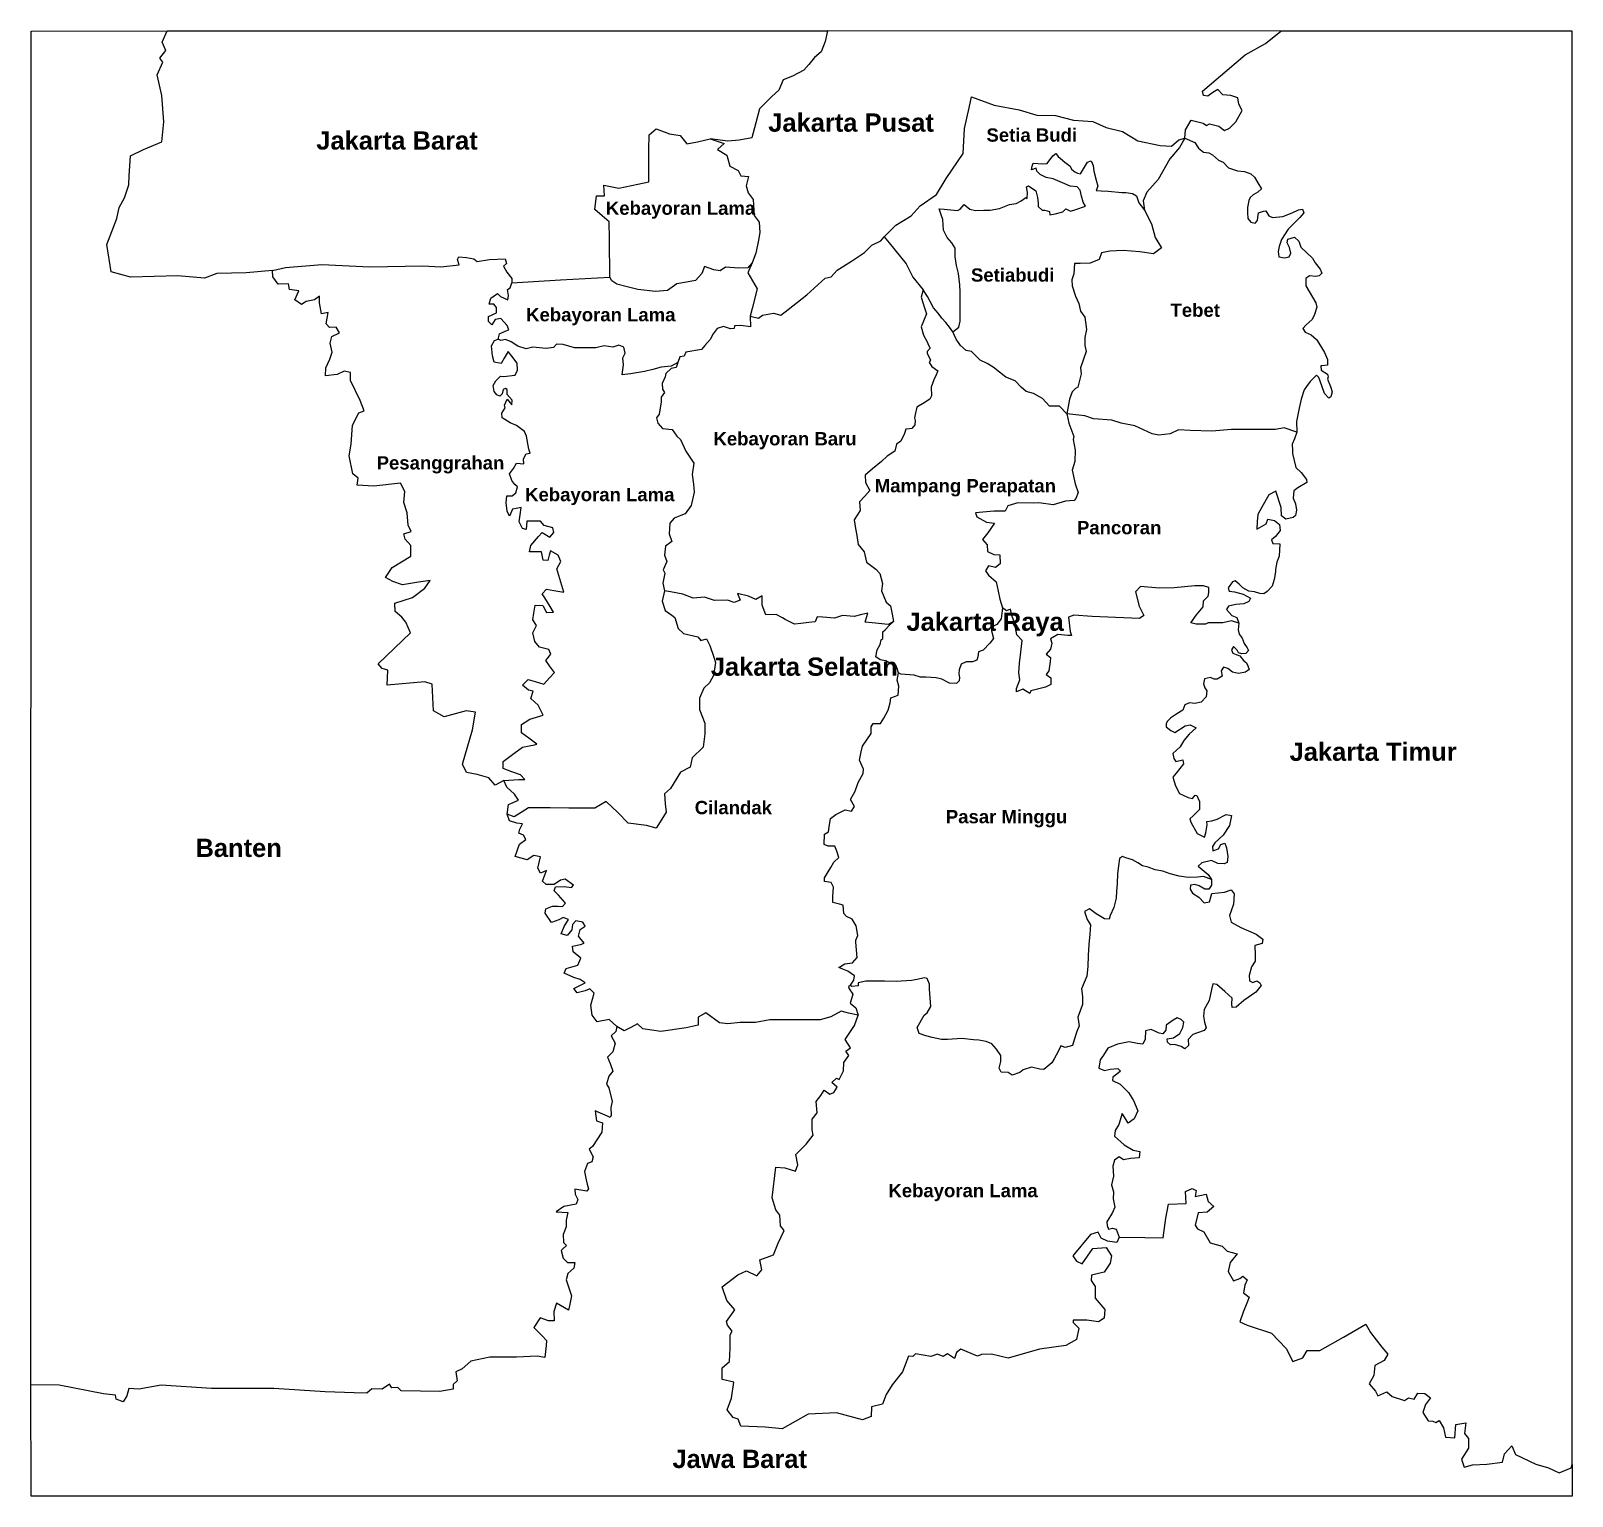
# Model space of a CAD drawing. Header units: millimetres. Extents: x -301641 to 1761893, y -305234 to 309597.
# Drawn here: x 1267288 to 1385354, y 105695 to 217902 of the extents above; entities that cross this region are included whole.
import ezdxf

# ---------------------------------------------------------------- set-up
doc = ezdxf.new("R2010")
doc.units = ezdxf.units.MM
doc.header["$MEASUREMENT"] = 0
doc.layers.add('A-TEXT-3', color=7, linetype='Continuous', lineweight=5)
doc.styles.add('PED', font='SASB____.pfb', dxfattribs={"width": 0.9, "height": 0.4})

msp = doc.modelspace()

# ---------------------------------------------------------------- linework, layer by layer
for points in [[(1312181, 141656), (1312096, 141286), (1311735, 140950), (1312057, 140393), (1311876, 139724), (1311460, 139317), (1311656, 138823), (1311876, 138240), (1311570, 137848), (1311374, 137237), (1311554, 136963), (1311806, 135924), (1311719, 135446), (1311751, 134866), (1311672, 134686), (1311500, 134765), (1310520, 135209), (1310621, 134436), (1311076, 134292), (1311037, 133563), (1310300, 132474), (1310049, 132278), (1310360, 131678), (1310272, 131290), (1309933, 131164), (1309707, 130551), (1309820, 129912), (1309906, 129592), (1310006, 129220), (1309881, 129053), (1308965, 129191), (1308978, 128815), (1309178, 128414), (1309065, 128051), (1308125, 127888), (1307535, 127474), (1308413, 127409), (1308300, 126820), (1308300, 126331), (1308062, 125742), (1308099, 125128), (1308313, 124878), (1308024, 124615), (1307911, 124511), (1308062, 123908), (1308389, 123582), (1308966, 123595), (1308878, 123144), (1308426, 122755), (1308288, 122267), (1308703, 121033), (1308552, 120281), (1308485, 119949), (1307850, 120306), (1307555, 120472), (1307348, 119830), (1307385, 119129), (1306946, 119116), (1306306, 119354), (1305830, 118602), (1306445, 117970), (1306797, 117608), (1306758, 117231), (1306711, 116767), (1306665, 116318), (1306061, 116424), (1304492, 116346), (1302448, 116346), (1300984, 116031), (1300328, 115438), (1299849, 115224), (1299938, 114533), (1299632, 114252), (1299632, 113895), (1298611, 113704), (1295644, 113768), (1295389, 114023), (1294929, 113998), (1294751, 114278), (1294202, 113883), (1293410, 113909), (1293015, 113590), (1292044, 113615), (1289823, 113679), (1285910, 113934), (1281133, 113947), (1277278, 114201), (1275560, 113897), (1274794, 113948), (1274641, 113374), (1274373, 112928), (1273837, 113119), (1273786, 113425), (1272867, 113527), (1269471, 114190), (1267288, 114221), (1267308, 217876), (1277735, 217899)], [(1285798, 199559), (1283774, 199369), (1281543, 199308), (1280599, 198953), (1278548, 199150), (1274931, 199040), (1273447, 199456), (1273101, 201542), (1273886, 203538), (1274045, 204376), (1274474, 205123), (1274805, 206103), (1274829, 206788), (1274933, 208338), (1275913, 208808), (1277325, 209415), (1277482, 210923), (1277334, 212941), (1276968, 214535), (1277391, 215498), (1277173, 215797), (1277622, 216399), (1277339, 217034), (1277735, 217899), (1328301, 217902)], [(1355692, 209690), (1355724, 210319), (1356161, 211069), (1357086, 210825), (1357331, 210650), (1357575, 210772), (1358291, 210598), (1358710, 210267), (1359095, 210441), (1359601, 210947), (1360073, 211801), (1359828, 212290), (1359741, 212760), (1359216, 212958), (1358605, 212993), (1358221, 213411), (1357819, 213184), (1357453, 212888), (1357103, 212940), (1357034, 213272), (1360302, 216053), (1361856, 216942), (1363026, 217878), (1328301, 217902), (1328127, 217098), (1327816, 216296), (1327317, 215862), (1326873, 215324), (1326502, 214880), (1325633, 214437), (1324911, 214141), (1324578, 213365), (1324041, 212866), (1323094, 211934), (1322817, 210862), (1322521, 209716), (1321540, 209531), (1320670, 209457), (1319334, 209622)], [(1350662, 125528), (1352626, 125503), (1354021, 125473), (1354229, 126985), (1354422, 128067), (1355787, 128112), (1355728, 129016), (1356248, 129260), (1356560, 129097), (1356471, 128637), (1357316, 128815), (1357465, 128252), (1357910, 127867), (1357406, 127452), (1356693, 127392), (1356469, 126437), (1356648, 126155), (1357137, 125948), (1357627, 125088), (1358532, 124851), (1358918, 124466), (1359690, 124243), (1359156, 123591), (1359007, 122909), (1359401, 122186), (1359891, 122364), (1360114, 122542), (1360470, 122260), (1360277, 121860), (1360173, 121267), (1360618, 120941), (1360425, 120467), (1360143, 119785), (1359891, 119044), (1360455, 118792), (1362325, 118170), (1363455, 117007), (1363960, 116014), (1364732, 116281), (1365043, 116844), (1366023, 116859), (1367848, 117867), (1369540, 118875), (1369896, 118223), (1370772, 117096), (1371232, 116577), (1370950, 116088), (1370238, 115703), (1370151, 114940), (1369810, 114303), (1370285, 113739), (1370478, 113384), (1371146, 113695), (1371576, 113324), (1372511, 113028), (1372823, 113221), (1373238, 113117), (1373535, 113576), (1374055, 113562), (1374500, 113221), (1374129, 112702), (1373906, 112094), (1374322, 111472), (1374678, 111427), (1374901, 111324), (1375168, 111501), (1375509, 110923), (1375660, 110223), (1376372, 110164), (1376447, 111172), (1377203, 111305), (1377114, 110490), (1377411, 110105), (1377400, 109373), (1376880, 108528), (1377073, 107920), (1377711, 108098), (1378810, 108143), (1380027, 108291), (1380160, 108928), (1380739, 109551), (1381006, 108898), (1382579, 108157), (1383551, 107858), (1384352, 107473), (1385287, 107873), (1385354, 108132), (1385348, 217879), (1363026, 217878)], [(1332641, 202129), (1333558, 203017), (1334731, 203736), (1335420, 204502), (1336672, 205361), (1337391, 206596), (1338707, 208510), (1338817, 210416), (1339161, 212002), (1339347, 212857), (1341070, 212221), (1342995, 211861), (1344344, 211456), (1345768, 211410), (1347161, 211066), (1348632, 210972), (1349668, 210503), (1350904, 210206), (1352093, 209487), (1353799, 209127), (1354659, 209080), (1355223, 209565), (1355692, 209690), (1355285, 208966), (1354537, 208091), (1353629, 206511), (1352769, 205541), (1352482, 204889), (1352595, 204164), (1353120, 203131), (1353423, 202081), (1353885, 201286), (1353280, 200825), (1352245, 200968), (1350968, 201076), (1349949, 201028), (1349296, 200901), (1349121, 200392), (1348420, 200106), (1347672, 200074), (1347242, 200074), (1347193, 199289), (1347017, 198827), (1347049, 198382), (1347304, 197587), (1347575, 197031), (1347702, 196426), (1348036, 195981), (1348148, 195020), (1348036, 194432), (1348036, 193796), (1348132, 193350), (1347702, 192088), (1347734, 191626), (1347575, 190927), (1347479, 190625), (1347304, 190513), (1347065, 190259), (1346842, 189686), (1346699, 188859), (1346651, 188573), (1346077, 189157), (1345329, 189157), (1344772, 189745), (1344087, 190127), (1343530, 190286), (1343147, 190620), (1342686, 191097), (1341969, 191383), (1341014, 192146), (1340552, 192433), (1339995, 192687), (1339676, 193005), (1339342, 193339), (1338941, 193428), (1338495, 193810), (1338176, 194287), (1337922, 194859), (1337651, 195209), (1337364, 195575), (1337078, 195893), (1336791, 196290), (1336441, 196688), (1336186, 197165), (1335979, 197547), (1335637, 198076)], [(1304136, 198612), (1307849, 198825), (1311637, 199042), (1311606, 201944), (1311591, 203266), (1311051, 203734), (1310502, 204210), (1310624, 205268), (1311222, 205268), (1311179, 206078), (1312331, 205865), (1313782, 206163), (1314619, 206335), (1314637, 208819), (1314645, 209927), (1315192, 210395), (1316216, 210012), (1317027, 209884), (1317539, 209245), (1317539, 209245), (1318350, 209415), (1319334, 209622), (1320398, 209287), (1319886, 208819), (1320611, 208392), (1320825, 207540), (1321465, 207199), (1321666, 206804), (1321974, 206772), (1322250, 206743), (1322090, 206041), (1322239, 205500), (1322611, 204999), (1322696, 203759), (1323078, 203250), (1323131, 202455), (1323020, 201869), (1322831, 200869), (1322538, 200148), (1322217, 199359), (1322928, 198153), (1322538, 196635), (1322391, 196065), (1322391, 196065), (1322407, 195248), (1321669, 195334), (1321180, 195306), (1321159, 195103), (1320888, 195096), (1320338, 195252), (1319862, 195116), (1319543, 194702), (1319333, 194262), (1318925, 193813), (1318651, 193512), (1317452, 193286), (1317331, 192979), (1317002, 192935), (1316859, 192518), (1316722, 192117), (1316332, 192057), (1315925, 191673), (1315881, 191410), (1315660, 190895), (1315682, 190460), (1315816, 190203), (1315570, 189845), (1315570, 189499), (1315412, 188549), (1315213, 188272), (1315306, 187853), (1315661, 187462), (1316415, 187377), (1316778, 186865), (1317056, 186602), (1317467, 185713), (1318081, 184804), (1317933, 183940), (1318036, 183190), (1318104, 182588), (1317876, 181567), (1317415, 180924), (1317070, 180786), (1316578, 180589), (1316241, 180200), (1316195, 179383), (1316380, 178804), (1315897, 178437), (1315839, 177758), (1316001, 177264), (1315735, 176641), (1315863, 176362), (1315689, 175606), (1315817, 175025), (1315654, 174242), (1315875, 173509), (1316388, 173160), (1316609, 172986), (1316877, 172132), (1317273, 171748), (1318379, 171504), (1318601, 171225), (1319043, 171341), (1319311, 170841), (1319603, 169952), (1319741, 169533), (1319592, 168533), (1319277, 167975), (1318835, 167580), (1318516, 166809), (1318516, 165934), (1318920, 164898), (1318920, 164063), (1318791, 163051), (1317948, 162232), (1317782, 161510), (1317059, 161131), (1316276, 159885), (1315814, 159471), (1315885, 158721), (1315946, 158068), (1315482, 157336), (1315198, 156839), (1314439, 157041), (1313041, 157242), (1312247, 158035), (1311359, 158898), (1310489, 158376), (1308510, 158388), (1307076, 158397), (1305418, 158407), (1304849, 158045), (1304316, 157706), (1303771, 157915), (1303878, 158648), (1304648, 158980), (1304328, 159441), (1303742, 159974), (1303515, 160504), (1304671, 160561), (1305138, 160584), (1304803, 160939), (1304140, 161166), (1303458, 161412), (1303477, 161961), (1304292, 162567), (1304951, 163057), (1305448, 163153), (1305856, 163233), (1306052, 163271), (1305429, 163740), (1304878, 164155), (1304879, 164781), (1305523, 165197), (1306528, 165500), (1306148, 166270), (1305580, 166781), (1305769, 167329), (1305409, 167424), (1304954, 167802), (1305371, 168238), (1305921, 168067), (1306573, 167865), (1307020, 168351), (1307395, 168759), (1307020, 169279), (1306724, 169688), (1307115, 170168), (1306963, 170528), (1306262, 170698), (1305883, 171152), (1305749, 171808), (1306014, 172376), (1305730, 172792), (1305825, 173322), (1305932, 173921), (1306507, 173909), (1306791, 173360), (1307322, 173379), (1307056, 173814), (1306656, 174472), (1306466, 174783), (1306791, 175139), (1307360, 175044), (1308128, 174916), (1307890, 175688), (1307579, 176697), (1307890, 177258), (1307681, 177760), (1307094, 178081), (1306999, 177741), (1306887, 177338), (1306544, 177362), (1306393, 178006), (1306014, 178006), (1305483, 178006), (1305597, 178498), (1306184, 179179), (1306445, 179481), (1307037, 179122), (1307340, 179482), (1307264, 179841), (1306620, 180012), (1306317, 180352), (1305957, 180352), (1305294, 180352), (1305237, 179728), (1304953, 179785), (1304687, 180314), (1304763, 180844), (1304842, 181395), (1304460, 181317), (1304194, 181263), (1303948, 180731), (1303778, 181109), (1303687, 181754), (1303748, 182298), (1304170, 182293), (1304450, 182516), (1304564, 182994), (1304350, 183164), (1304142, 183480), (1303952, 183977), (1304270, 184379), (1304497, 184809), (1305051, 184741), (1305028, 185127), (1305233, 185506), (1305528, 185559), (1305437, 185869), (1305255, 186853), (1305104, 187215), (1304490, 187684), (1303997, 187881), (1303398, 188268), (1303368, 188632), (1303618, 189041), (1303572, 189245), (1303785, 189699), (1304126, 189275), (1304149, 189631), (1303777, 190063), (1303777, 190429), (1303640, 190520), (1303481, 190429), (1303382, 190111), (1303216, 189937), (1302996, 190028), (1302783, 190293), (1302700, 190739), (1302905, 191110), (1303262, 191471), (1303497, 191441), (1304376, 191532), (1304558, 191911), (1304551, 192456), (1304141, 192978), (1303847, 193354), (1303542, 192834), (1303306, 192431), (1302784, 192532), (1302655, 193024), (1302564, 193790), (1302807, 194191), (1303081, 194304), (1303179, 194709), (1303609, 194892), (1303902, 195018), (1303768, 195346), (1303290, 195872), (1302860, 195787), (1302591, 195395), (1302345, 195652), (1302333, 196032), (1302959, 196313), (1302959, 196705), (1302762, 196975), (1302402, 196984), (1302524, 197425), (1303038, 197793), (1303256, 197565), (1303829, 197314), (1303887, 197624), (1303788, 198088), (1304013, 198220), (1304136, 198612)], [(1355692, 209690), (1356446, 209355), (1356724, 208915), (1357115, 208622), (1357522, 208557), (1357815, 208411), (1358255, 208004), (1358630, 207857), (1359038, 207402), (1359722, 207190), (1360260, 207125), (1360749, 206962), (1361009, 206686), (1361286, 206262), (1361547, 205807), (1361286, 205546), (1360928, 205335), (1360700, 205147), (1360586, 204903), (1360488, 204382), (1360488, 203991), (1360521, 203536), (1360749, 203259), (1361059, 203178), (1361238, 203389), (1361287, 203601), (1361336, 203959), (1361711, 204105), (1361890, 204121), (1362118, 203747), (1362411, 203617), (1363194, 203682), (1363911, 203959), (1364383, 204203), (1364709, 204235), (1364791, 203975), (1364481, 203601), (1364269, 203389), (1363927, 203047), (1363601, 202706), (1363080, 201924), (1362917, 201387), (1362835, 200997), (1362884, 200590), (1363308, 200508), (1363666, 200606), (1363813, 200867), (1363699, 201306), (1363520, 201664), (1363585, 201941), (1364090, 202103), (1364416, 201794), (1364563, 201338), (1365462, 200503), (1365674, 200145), (1366049, 199657), (1366179, 199348), (1365968, 199153), (1365723, 199087), (1365234, 199153), (1364941, 198941), (1364941, 198371), (1365709, 197078), (1365791, 196752), (1365611, 196183), (1365449, 195808), (1364976, 195385), (1364733, 195116), (1364912, 194823), (1365368, 194628), (1365776, 194254), (1366085, 193782), (1366379, 193277), (1366607, 192740), (1366623, 192301), (1366183, 192252), (1366102, 192252), (1366118, 191910), (1366607, 191601), (1366657, 191396), (1366624, 191217), (1366852, 190664), (1366966, 190257), (1366869, 189883), (1366722, 189769), (1366380, 190127), (1366168, 190729), (1365940, 191348), (1365777, 191543), (1365288, 191055), (1364995, 190680), (1364832, 190420), (1364587, 189704), (1364440, 189020), (1364233, 187991), (1364259, 187158), (1363295, 187496), (1362617, 187366), (1361653, 187366), (1360402, 187366), (1359255, 187366), (1357743, 187236), (1356101, 187288), (1355189, 187340), (1354563, 187054), (1353703, 186950), (1353182, 187054), (1351853, 187653), (1350803, 187865), (1350099, 188099), (1348692, 188203), (1348014, 188411), (1346651, 188573)], [(1337922, 194859), (1338373, 195201), (1338469, 195681), (1338469, 196657), (1338485, 197904), (1338453, 198448), (1338341, 199321), (1338197, 199929), (1338100, 200601), (1338084, 201257), (1337844, 201672), (1337476, 202072), (1337204, 202632), (1337156, 203464), (1337011, 203824), (1336866, 204272), (1337251, 204240), (1337763, 204208), (1338260, 204144), (1338468, 204256), (1338772, 204592), (1339205, 204256), (1339653, 204144), (1340278, 204176), (1340774, 204160), (1341479, 204304), (1342264, 204592), (1342760, 204688), (1343144, 204880), (1343513, 205152), (1343609, 205072), (1343641, 205535), (1343545, 205967), (1343721, 206031), (1344266, 205663), (1344394, 205152), (1344458, 204704), (1344458, 204448), (1344762, 204176), (1344970, 204176), (1345306, 204064), (1345355, 203808), (1345755, 203888), (1346347, 204032), (1346556, 204272), (1346930, 204098), (1347346, 204226), (1348083, 204466), (1347891, 204786), (1347763, 205234), (1347667, 205698), (1347426, 205954), (1346898, 206002), (1346497, 206193), (1345601, 206561), (1345072, 206673), (1344592, 206897), (1344335, 207153), (1344303, 207393), (1343951, 207265), (1343983, 207537), (1344063, 207777), (1344800, 207713), (1345136, 207745), (1345585, 208337), (1345809, 208497), (1345985, 208289), (1346497, 207857), (1346898, 207537), (1346994, 207313), (1347250, 207105), (1347458, 207009), (1347699, 206961), (1348227, 207841), (1348499, 207937), (1348659, 207601), (1348724, 207169), (1348900, 206465), (1349012, 206018), (1348900, 205682), (1349268, 205650), (1349813, 205634), (1350870, 205522), (1351158, 205522), (1351670, 205442), (1351975, 205266), (1352167, 204722), (1352595, 204164)], [(1322391, 196065), (1323030, 195911), (1323333, 196142), (1324170, 196271), (1324747, 196142), (1325295, 196574), (1326724, 197684), (1328123, 198966), (1328585, 199067), (1329048, 199578), (1330159, 200256), (1331141, 200918), (1331703, 201495), (1332410, 201826), (1332641, 202129), (1333031, 201668), (1334345, 200058), (1334853, 199044), (1335637, 198076), (1335476, 197500), (1335637, 197016), (1335720, 196767), (1335898, 196235), (1335476, 195241), (1335669, 194588), (1335943, 194078), (1336053, 193841), (1336171, 193613), (1335934, 193349), (1335943, 193212), (1336199, 192696), (1336099, 192505), (1336309, 192204), (1336774, 191858), (1336637, 191566), (1336455, 191177), (1336254, 190618), (1336291, 189958), (1336154, 189685), (1335725, 189420), (1335165, 189075), (1335030, 188523), (1334968, 188268), (1335030, 188067), (1334994, 187730), (1334775, 187448), (1334602, 187429), (1334300, 187398), (1334218, 187065), (1333917, 186476), (1333607, 186239), (1333461, 185719), (1332886, 185336), (1332438, 184917), (1331770, 184358), (1331197, 183880), (1331223, 183311), (1331563, 182692), (1331179, 182279), (1330774, 181843), (1330825, 181173), (1330365, 180460), (1330469, 179796), (1330554, 179248), (1330662, 178557), (1331119, 178019), (1331296, 177208), (1332019, 176691), (1332315, 176337), (1332536, 175585), (1332448, 175025), (1332802, 174155), (1333142, 173875), (1333262, 173232), (1333366, 172670), (1332966, 172436), (1331741, 172568), (1331197, 172627), (1331297, 172981), (1331394, 173323), (1330943, 173203), (1330351, 173045), (1329452, 173129), (1328861, 172922), (1327945, 172996), (1327515, 173031), (1327355, 172657), (1326882, 172598), (1326273, 172522), (1325775, 172460), (1325066, 172834), (1324853, 172946), (1324371, 173200), (1323589, 173173), (1323308, 173925), (1323308, 174648), (1322828, 174356), (1322267, 174622), (1321426, 174813), (1321632, 174297), (1321175, 174120), (1320658, 174297), (1319653, 174268), (1318900, 174548), (1318014, 174459), (1317232, 174769), (1316287, 174946), (1315817, 175025)], [(1303515, 160504), (1302858, 160135), (1302376, 160711), (1301469, 160947), (1300666, 161107), (1300354, 161758), (1301129, 164364), (1301340, 165737), (1300645, 165828), (1298953, 165375), (1298137, 165843), (1298031, 167880), (1297472, 168046), (1294586, 167790), (1294645, 168942), (1294207, 169078), (1293889, 169425), (1296383, 171803), (1296006, 172618), (1295703, 173010), (1295190, 173432), (1295159, 174081), (1296519, 174509), (1297456, 175234), (1297879, 175807), (1296988, 175686), (1295749, 175490), (1295023, 175732), (1294449, 176048), (1294963, 176803), (1296399, 177663), (1296397, 178489), (1295959, 178972), (1295853, 179379), (1296412, 179561), (1296201, 180058), (1296110, 180994), (1295868, 181779), (1295929, 182639), (1295596, 183273), (1293552, 183039), (1292283, 183100), (1292374, 183643), (1291951, 183990), (1291664, 185363), (1291815, 186253), (1291920, 187696), (1292419, 188661), (1292827, 188797), (1292509, 189597), (1291783, 191127), (1291768, 191730), (1291300, 191851), (1290741, 191580), (1289864, 191489), (1289879, 192093), (1290182, 192772), (1290378, 193285), (1290211, 193986), (1290347, 194499), (1290921, 194785), (1290664, 195208), (1290166, 195178), (1289909, 195465), (1290060, 196340), (1289546, 196234), (1289410, 197069), (1289410, 197597), (1289017, 197310), (1288382, 197174), (1288019, 196948), (1287521, 197295), (1287823, 197989), (1287113, 198095), (1287037, 198517), (1286236, 198502), (1285828, 199061), (1285798, 199559), (1286803, 199789), (1289571, 200019), (1293261, 199819), (1297305, 199896), (1298688, 199819), (1300110, 199975), (1299972, 200389), (1300064, 200604), (1300664, 200543), (1301217, 200435), (1301479, 200236), (1302417, 200389), (1303616, 200451), (1303724, 200082), (1303493, 199883), (1303754, 199422), (1304139, 198946), (1304136, 198612)], [(1322538, 200148), (1322198, 199755), (1321526, 199729), (1320493, 199815), (1320097, 199523), (1319597, 199591), (1318882, 199849), (1318676, 199325), (1318211, 198783), (1317511, 198658), (1316760, 198525), (1316064, 198031), (1315142, 197953), (1313790, 198099), (1312960, 198306), (1312168, 198503), (1311798, 198753), (1311637, 199042)], [(1316859, 192518), (1316333, 192224), (1315561, 192145), (1314939, 191979), (1314304, 191809), (1313213, 191646), (1312581, 191552), (1312696, 192329), (1312626, 192872), (1312810, 193222), (1312722, 193680), (1312319, 193829), (1311872, 193689), (1311197, 193794), (1310566, 193627), (1308945, 193627), (1308072, 193884), (1307564, 193901), (1307336, 193647), (1306758, 193569), (1305732, 193691), (1305233, 193551), (1304584, 193752), (1304076, 194094), (1303638, 194277), (1303296, 194190), (1303081, 194304)], [(1346651, 188573), (1346796, 187856), (1347191, 186827), (1347139, 186621), (1347277, 185781), (1347256, 184915), (1347064, 184257), (1347284, 183215), (1347503, 182557), (1347339, 182091), (1347201, 181926), (1346542, 181899), (1345609, 181597), (1344510, 181762), (1344071, 181734), (1342890, 181762), (1342121, 181542), (1341929, 181131), (1341050, 181131), (1339650, 180994), (1339760, 180692), (1340501, 180281), (1341105, 180199), (1340600, 179464), (1340186, 178940), (1340545, 178554), (1340573, 178030), (1341042, 177809), (1341512, 177782), (1341539, 177092), (1341180, 176816), (1340656, 176926), (1340407, 176540), (1340656, 176209), (1341236, 175713), (1341374, 174996), (1341512, 174389), (1341705, 173727), (1341622, 172872), (1341291, 172430), (1340877, 172237), (1340877, 171962), (1341015, 171382), (1340738, 171024), (1340241, 170472), (1339879, 170352), (1339824, 169966), (1339741, 169718), (1339410, 169580), (1338940, 169580), (1338554, 169414), (1338388, 168973), (1338360, 168670), (1338415, 168394), (1338388, 168118), (1338195, 167925), (1337670, 167953), (1337062, 168256), (1336648, 168366), (1336261, 168394), (1335847, 168421), (1335433, 168421), (1334963, 168559), (1333941, 168642), (1333748, 168752), (1333637, 169083), (1333554, 169332), (1333334, 169359), (1333085, 169470), (1332781, 169663), (1332339, 169745), (1332008, 169966), (1332118, 170490), (1332339, 170904), (1332422, 171262), (1332560, 171373), (1332560, 171704), (1332560, 171869), (1332726, 172035), (1333030, 172366), (1333366, 172670)], [(1364259, 187158), (1364081, 186663), (1363895, 186255), (1363934, 185777), (1363942, 185531), (1364190, 184464), (1364586, 184088), (1365003, 183553), (1365023, 183315), (1364328, 182899), (1364031, 182681), (1363991, 182106), (1364150, 181670), (1364229, 181194), (1364150, 180798), (1363971, 180639), (1363416, 180520), (1363078, 180758), (1363058, 181392), (1362661, 182661), (1362106, 182364), (1361570, 181432), (1361272, 180877), (1361233, 180342), (1361211, 179736), (1361905, 180152), (1362044, 180509), (1362540, 180410), (1362937, 180093), (1362997, 179637), (1362620, 179181), (1362322, 178923), (1362421, 178646), (1362957, 178626), (1362917, 177675), (1362739, 177219), (1362620, 176644), (1362620, 176466), (1362521, 175891), (1362362, 175376), (1361985, 174979), (1361727, 174781), (1361429, 174821), (1361012, 174940), (1360576, 174999), (1360119, 175257), (1359841, 175534), (1359544, 175792), (1359325, 175713), (1359008, 175257), (1359088, 174995), (1359485, 174955), (1360140, 174777), (1360715, 174460), (1360576, 174202), (1360199, 174024), (1359584, 173984), (1359028, 173846), (1358869, 173588), (1359286, 173132), (1359665, 172985), (1359824, 172549), (1359764, 172034), (1359843, 171697), (1360082, 171399), (1360240, 170983), (1360459, 170666), (1360558, 170448), (1360359, 170230), (1360062, 170190), (1359804, 170270), (1359705, 170468), (1359407, 170765), (1359248, 170508), (1359367, 170250), (1359625, 170151), (1359903, 170032), (1360181, 169695), (1360399, 169497), (1360498, 169279), (1360617, 169001), (1360320, 168783), (1359784, 168684), (1359327, 168803), (1358970, 169061), (1358653, 169180), (1358454, 168902), (1358550, 168475), (1358173, 168257), (1357935, 168257), (1357637, 168375), (1357201, 168276), (1357101, 167900), (1357220, 167603), (1357379, 167365), (1357320, 166909), (1356923, 166493), (1356446, 166394), (1356030, 166433), (1355692, 166294), (1355534, 165878), (1355077, 165601), (1354621, 165284), (1354343, 165026), (1354244, 164828), (1354263, 164610), (1354621, 164332), (1354918, 164174), (1355712, 164689), (1356089, 164749), (1356546, 164531), (1356027, 164048), (1355610, 163553), (1355332, 163077), (1354776, 162562), (1354836, 162185), (1354995, 161948), (1355531, 162086), (1355570, 161769), (1355015, 161056), (1354776, 160758), (1354975, 160078), (1355272, 159503), (1355947, 159186), (1356265, 159107), (1356463, 159384), (1356602, 159345), (1356800, 158889), (1356800, 158274), (1356324, 157799), (1356066, 157561), (1356145, 157303), (1356623, 156444), (1357199, 156166), (1357298, 156483), (1357397, 157098), (1357378, 157355), (1357755, 157415), (1358171, 157534), (1358846, 157891), (1359263, 157811), (1359104, 157058), (1358608, 156305), (1357973, 155730), (1357794, 155433), (1357834, 155116), (1358271, 155255), (1358429, 155591), (1358747, 155710), (1358886, 155334), (1358965, 154680), (1358926, 154224), (1358687, 154125), (1358211, 154145), (1357715, 154363), (1356981, 154204), (1356703, 153946), (1357318, 153431), (1357477, 153292), (1357736, 152924), (1357120, 153142), (1356664, 153082), (1355950, 153063), (1355255, 153181), (1354560, 153340), (1354005, 153558), (1353409, 153657), (1352874, 153855), (1352437, 153974), (1352080, 154192), (1351663, 154410), (1351167, 154569), (1350909, 154668), (1350671, 154529), (1350591, 153974), (1350532, 153380), (1350512, 152587), (1350452, 152012), (1350413, 151477), (1350254, 150764), (1349976, 150149), (1349897, 149872), (1349520, 149911), (1348904, 150288), (1348389, 150664), (1347992, 150466), (1348190, 149852), (1348468, 149436), (1348428, 149079), (1348408, 148742), (1348327, 147940), (1348287, 147108), (1348246, 146256), (1348185, 145526), (1347779, 144552), (1347840, 143944), (1347840, 143335), (1347494, 142373), (1347595, 141704), (1347413, 141278), (1347209, 140649), (1347088, 140203), (1346519, 140061), (1346194, 140182), (1345970, 139756), (1345686, 139188), (1345503, 138884), (1344874, 138357), (1344569, 138397), (1343939, 138539), (1343289, 138337), (1343046, 138134), (1342455, 137927), (1342150, 138130), (1341622, 138171), (1341460, 138475), (1341581, 138982), (1341602, 139448), (1341256, 139935), (1340911, 140341), (1340464, 140503), (1339896, 140605), (1339489, 140645), (1338596, 140747), (1337499, 140665), (1337032, 140665), (1336341, 140828), (1335854, 140949), (1335326, 141132), (1335184, 141578), (1335712, 142532), (1335935, 142714), (1336219, 143181), (1336137, 144507), (1336137, 144893), (1335934, 145339), (1335711, 145380), (1335183, 145258), (1334736, 145177), (1333578, 145116), (1332685, 145136), (1331872, 145136), (1331243, 145136), (1330654, 144994), (1330654, 144913), (1330654, 144771), (1330166, 144710), (1330085, 144832), (1330329, 145197), (1330389, 145542), (1329882, 145907), (1329476, 146049), (1329191, 146171), (1329638, 146455), (1330227, 146536), (1330572, 146941), (1330491, 148118), (1330491, 148260), (1330631, 148637), (1330509, 149367), (1330205, 149874), (1329778, 150077), (1329555, 150300), (1329514, 150949), (1329230, 151031), (1328722, 151152), (1328722, 151639), (1328763, 152329), (1328600, 152694), (1328072, 152755), (1328072, 153039), (1328560, 153830), (1328802, 154246), (1329168, 154611), (1329026, 155098), (1328884, 155463), (1328376, 155463), (1328051, 155605), (1328071, 156396), (1328396, 156578), (1328457, 157106), (1328538, 157593), (1328945, 157897), (1329656, 158242), (1330163, 158140), (1330387, 158505), (1330082, 159053), (1330426, 159670), (1330650, 160339), (1331036, 161029), (1331076, 161353), (1330751, 162043), (1330893, 162692), (1330995, 163138), (1331645, 164100), (1331665, 164607), (1331807, 164850), (1332376, 164870), (1332640, 165276), (1332965, 165885), (1333107, 166432), (1333168, 166818), (1333737, 167041), (1333779, 167722), (1333637, 168188), (1333748, 168752)], [(1359824, 172549), (1359260, 172730), (1358584, 172581), (1357460, 172581), (1357271, 172473), (1356540, 172473), (1356147, 172581), (1356567, 173176), (1357081, 173784), (1357122, 174257), (1357474, 174609), (1357514, 174892), (1357514, 175284), (1357108, 175406), (1356459, 175393), (1354861, 175244), (1353711, 175217), (1352276, 175352), (1351897, 174947), (1352182, 173838), (1352533, 173122), (1352209, 172892), (1350372, 172982), (1348578, 173051), (1347181, 173146), (1346771, 172996), (1346894, 171916), (1346990, 171601), (1346716, 171588), (1345949, 171670), (1345401, 171355), (1345484, 171013), (1345383, 170557), (1345069, 170161), (1345383, 169914), (1345356, 169614), (1345260, 168883), (1345068, 168623), (1345424, 168350), (1345410, 167844), (1345000, 167653), (1343877, 167365), (1343808, 167160), (1343274, 167488), (1342795, 167283), (1342781, 167543), (1343055, 168200), (1342973, 168746), (1343014, 169485), (1343110, 170319), (1343220, 171208), (1342823, 171646), (1342657, 172501), (1342438, 173130), (1342342, 173608), (1342027, 173499), (1341705, 173727)], [(1330085, 144832), (1329917, 144685), (1329963, 144545), (1330250, 144133), (1330140, 143790), (1330054, 143445), (1330472, 143099), (1330659, 142537), (1329924, 142681), (1329361, 142840), (1328568, 142407), (1327760, 142177), (1323903, 142162), (1322807, 141975), (1321624, 141975), (1320686, 141859), (1320037, 141931), (1318998, 142695), (1318407, 142364), (1318407, 141773), (1317484, 141557), (1315542, 141282), (1314158, 141483), (1313754, 141858), (1313249, 141584), (1312744, 141339), (1312181, 141656), (1311590, 142189), (1310681, 142016), (1310277, 142521), (1310176, 143299), (1310436, 144206), (1310118, 144538), (1309743, 144393), (1309137, 144235), (1308892, 144566), (1309758, 145013), (1309364, 145253), (1308888, 145411), (1308138, 145743), (1308282, 146103), (1309177, 146362), (1309407, 146881), (1308830, 147385), (1308773, 147803), (1309393, 147933), (1309667, 148048), (1309249, 148581), (1309379, 149085), (1309739, 149330), (1309581, 149647), (1309032, 149748), (1308773, 149474), (1308729, 149071), (1308369, 148638), (1307922, 148768), (1308152, 149316), (1308484, 149863), (1308066, 150007), (1307720, 149834), (1307171, 149618), (1306694, 150331), (1306737, 150677), (1307242, 150879), (1307675, 150864), (1308021, 150850), (1308252, 151095), (1307718, 151729), (1307372, 152046), (1307488, 152348), (1308137, 152377), (1308714, 152291), (1308844, 152492), (1308209, 152953), (1307863, 152867), (1307387, 152535), (1306766, 152535), (1306478, 152795), (1306780, 153607), (1306318, 153406), (1306116, 153795), (1306318, 154659), (1305828, 154760), (1305308, 154428), (1304385, 154688), (1304717, 155610), (1305193, 155970), (1305019, 156309), (1304658, 156468), (1304745, 156770), (1304947, 157188), (1304528, 157217), (1303966, 157404), (1303771, 157915)], [(1357736, 152924), (1357715, 152473), (1357516, 152188), (1357226, 152169), (1356780, 152438), (1356459, 152540), (1356115, 152489), (1356100, 152185), (1356264, 151858), (1356762, 151555), (1357158, 151133), (1357574, 151196), (1357744, 151838), (1358720, 151938), (1359236, 152121), (1359475, 151819), (1359412, 151020), (1359229, 150508), (1359116, 150163), (1359229, 149660), (1359972, 149232), (1361139, 148738), (1361668, 148349), (1361599, 148022), (1361039, 147858), (1361077, 147112), (1361065, 146659), (1360800, 146232), (1360618, 145559), (1360643, 145155), (1360882, 145016), (1361197, 145148), (1361417, 145004), (1361531, 144790), (1361125, 144283), (1360206, 143654), (1359614, 143138), (1359312, 143119), (1359287, 143390), (1359319, 143836), (1358752, 144333), (1358129, 144880), (1357838, 144920), (1357719, 144480), (1357560, 143652), (1357176, 142973), (1357119, 142457), (1357195, 141992), (1357309, 141563), (1357164, 141343), (1356654, 141173), (1356300, 141050), (1355928, 140667), (1355953, 140195), (1355683, 139944), (1355412, 140120), (1354902, 140270), (1354575, 140264), (1354354, 140459), (1354329, 140723), (1354814, 140780), (1355311, 141119), (1355525, 141574), (1355607, 141983), (1355406, 142203), (1355104, 142329), (1354795, 142134), (1354254, 141763), (1354235, 141379), (1353995, 141090), (1353706, 141159), (1353114, 141424), (1352673, 141323), (1352642, 140700), (1352472, 140304), (1352050, 140355), (1351422, 140477), (1350528, 140313), (1349786, 140012), (1349458, 139471), (1349206, 139100), (1349099, 138457), (1349527, 138287), (1349974, 138387), (1350553, 138450), (1350755, 138230), (1350478, 137998), (1350175, 137790), (1350138, 137513), (1350718, 137233), (1351361, 136616), (1351758, 135990), (1352073, 135213), (1351813, 134578), (1351340, 134269), (1350982, 134839), (1350884, 135001), (1350623, 134155), (1350346, 133683), (1350297, 133260), (1351047, 132609), (1351717, 132178), (1352238, 132097), (1352190, 131609), (1351522, 131560), (1350984, 131446), (1350658, 131690), (1350300, 131430), (1350169, 130974), (1350218, 130210), (1350065, 129538), (1350230, 128992), (1350188, 128457), (1350332, 127825), (1350137, 127414), (1349714, 126703), (1349724, 126415), (1349838, 126137), (1350147, 126209), (1350435, 126137), (1350662, 125528), (1350477, 125124), (1349760, 125224), (1349277, 125440), (1349043, 125923), (1348460, 125723), (1347109, 124091), (1347393, 123688), (1347826, 123489), (1348643, 124654), (1349660, 124738), (1350077, 124105), (1349977, 123539), (1349510, 122856), (1348526, 122623), (1348509, 122217), (1348826, 121751), (1348809, 120852), (1349559, 119986), (1349508, 119314), (1349074, 119048), (1348174, 119181), (1347140, 119181), (1347123, 118981), (1347573, 118565), (1347390, 117682), (1346573, 117233), (1344552, 116945), (1342151, 116262), (1340867, 116579), (1340100, 116545), (1339800, 116412), (1338516, 116962), (1338199, 116695), (1338032, 116246), (1337499, 116595), (1337182, 116396), (1336731, 116579), (1336231, 116396), (1335064, 116595), (1334847, 116396), (1334514, 116412), (1334063, 115213), (1333256, 114229), (1332797, 113474), (1332528, 112747), (1331691, 112531), (1331664, 111804), (1330990, 111534), (1328993, 112073), (1326835, 111965), (1324838, 110861), (1323543, 110969), (1321681, 111049), (1321465, 111588), (1321088, 111723), (1320629, 112316), (1320953, 113205), (1321142, 114418), (1320251, 114633), (1320251, 115522), (1320818, 116007), (1320845, 117031), (1320845, 118055), (1321007, 118325), (1320656, 118783), (1320575, 119079), (1321223, 119956), (1320602, 120683), (1320252, 121734), (1321439, 122650), (1322113, 122947), (1322896, 122569), (1323274, 123027), (1323139, 123782), (1324164, 124186), (1324542, 125075), (1325000, 126045), (1324704, 126396), (1324649, 127217), (1324352, 127621), (1324082, 128537), (1324352, 130882), (1325054, 130828), (1325863, 130585), (1326052, 131070), (1325890, 131852), (1326673, 132641), (1327212, 133341), (1327131, 133745), (1327131, 134554), (1327509, 135039), (1327454, 135914), (1327805, 136372), (1328048, 136776), (1328479, 136479), (1328803, 136614), (1329046, 137018), (1328641, 137369), (1328992, 137692), (1329208, 137611), (1329532, 138258), (1329558, 138905), (1329936, 139443), (1329720, 139767), (1330071, 140036), (1329666, 140656), (1330368, 141734), (1330659, 142537)], [(1385354, 108132), (1385354, 105695), (1267315, 105695), (1267288, 114221)]]:
    msp.add_lwpolyline(points)

# ---------------------------------------------------------------- texts
at = {"layer": 'A-TEXT-3', "color": 7, "linetype": 'Continuous', "style": 'PED'}
for s, height, p in [('Jakarta Pusat', 1397.07, (1323772, 210179)), ('Jakarta Barat', 1397.07, (1289152, 208810)), ('Setia Budi', 1016.1, (1340489, 209414)), ('Kebayoran Lama', 1016.14, (1311336, 203816)), ('Setiabudi', 1016.1, (1339303, 198696)), ('Kebayoran Lama', 1016.14, (1305229, 195658)), ('Tebet', 1016.1, (1354585, 196004)), ('Kebayoran Baru', 1016.14, (1319579, 186161)), ('Pesanggrahan', 1016.14, (1293776, 184316)), ('Mampang Perapatan', 1016.14, (1331932, 182562)), ('Kebayoran Lama', 1016.14, (1305150, 181886)), ('Pancoran', 1016.1, (1347420, 179354)), ('Jakarta Raya', 1397.07, (1334361, 171959)), ('Jakarta Selatan', 1397.07, (1319375, 168518)), ('Jakarta Timur', 1397.07, (1363707, 162005)), ('Cilandak', 1016.1, (1318141, 157918)), ('Pasar Minggu', 1016.14, (1337376, 157220)), ('Banten', 1397.1, (1279900, 154640)), ('Kebayoran Lama', 1016.14, (1332977, 128588)), ('Jawa Barat', 1397.1, (1316436, 107850))]:
    msp.add_text(s, height=height, dxfattribs=at).set_placement(p)

doc.saveas('drawing.dxf')
